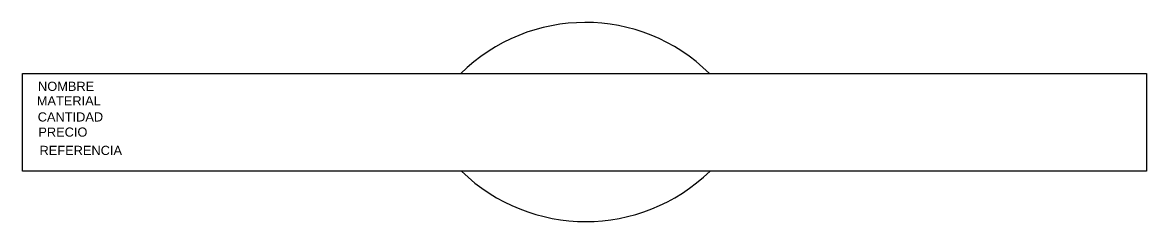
# Model space of a CAD drawing. Header units: centimetres. Extents: x 6.6 to 67.9, y 48.5 to 59.3.
import ezdxf

# ---------------------------------------------------------------- set-up
doc = ezdxf.new("R2010")
doc.units = ezdxf.units.CM
doc.styles.get("Standard").update_dxf_attribs({"font": 'arial.ttf'})

msp = doc.modelspace()

# ---------------------------------------------------------------- linework, layer by layer
for p, q in [((6.557, 56.534), (67.893, 56.534)), ((6.557, 51.204), (6.557, 56.534)), ((67.893, 56.534), (67.893, 51.204)), ((67.893, 51.204), (6.557, 51.204))]:
    msp.add_line(p, q)
for centre, radius, start, end in [((37.259, 49.688), 9.639, 45.25766, 134.85709), ((37.292, 58.201), 9.744, 225.8969, 314.13539)]:
    msp.add_arc(centre, radius, start, end)

# ---------------------------------------------------------------- texts
msp.add_attdef('NOMBRE', (7.405, 55.591), 'PantallaCAD', height=0.5)
for tag, p, s, flags in [('MATERIAL', (7.337, 54.797), 'PlasticoCAD', 1), ('CANTIDAD', (7.388, 53.919), '1', 3), ('PRECIO', (7.422, 53.091), '200000', 9), ('REFERENCIA', (7.487, 52.091), 'PantallaCADR', 5)]:
    msp.add_attdef(tag, p, s, height=0.5, dxfattribs=dict(flags=flags))

doc.saveas('drawing.dxf')
